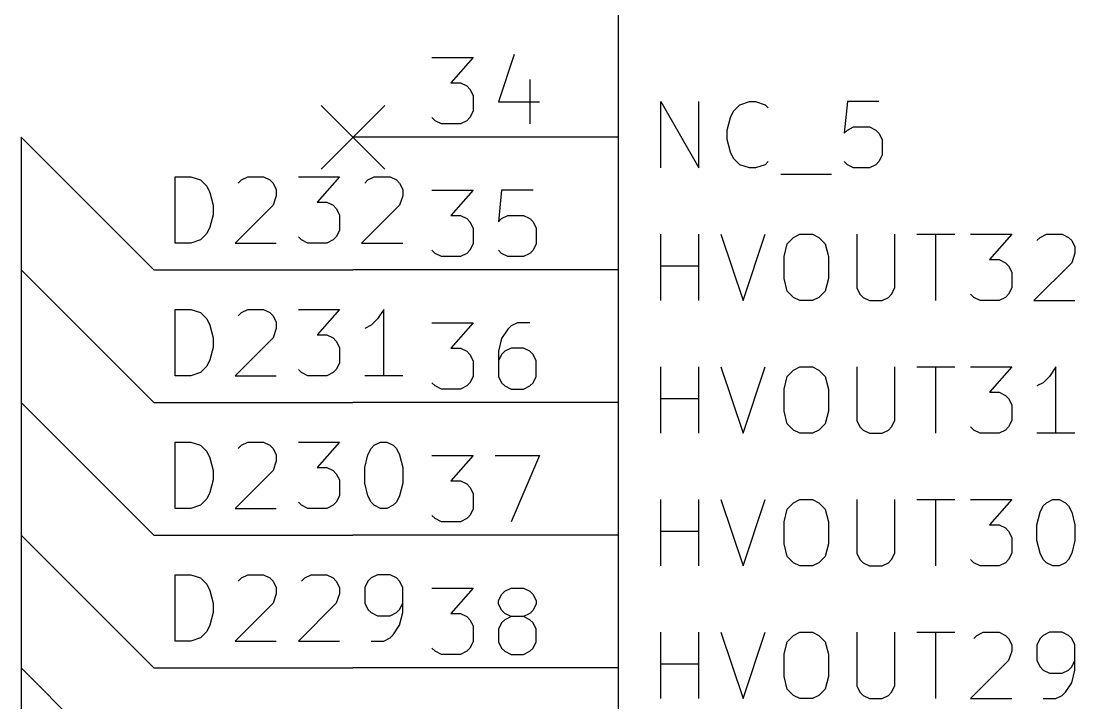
# Model space of a CAD drawing. Extents: x 0.4 to 11.3, y -7.9 to -0.4.
# Drawn here: x 3.8 to 4.594, y -6.326 to -5.812 of the extents above; entities that cross this region are included whole.
import ezdxf

# ---------------------------------------------------------------- set-up
doc = ezdxf.new("R2010")
doc.units = 0
doc.header["$MEASUREMENT"] = 0
for name, color, linetype in [('BLUE2', 5, 'CONTINUOUS'), ('CYAN2', 4, 'CONTINUOUS'), ('GRAY1', 251, 'CONTINUOUS'), ('GREEN3', 91, 'CONTINUOUS'), ('LYELLOW', 51, 'CONTINUOUS'), ('RED2', 1, 'CONTINUOUS'), ('RED3', 11, 'CONTINUOUS')]:
    doc.layers.add(name, color=color, linetype=linetype)

msp = doc.modelspace()

# ---------------------------------------------------------------- linework, layer by layer
at = {"layer": 'BLUE2', "linetype": 'CONTINUOUS'}
for p, q in [((4.026, -5.876), (4.074, -5.924)), ((4.074, -5.876), (4.026, -5.924)), ((3.8, -5.9), (3.8, -6)), ((3.8, -6), (3.8, -6.1)), ((3.8, -6.1), (3.8, -6.2)), ((3.8, -6.2), (3.8, -6.3)), ((3.8, -6.3), (3.8, -6.4))]:
    msp.add_line(p, q, dxfattribs=at)
at = {"layer": 'CYAN2', "linetype": 'CONTINUOUS'}
for p, q in [((4.2819, -5.92313), (4.2819, -5.87313)), ((4.2819, -5.87313), (4.31047, -5.92313)), ((4.2819, -5.92313), (4.2819, -5.87313)), ((4.2819, -5.87313), (4.31047, -5.92313)), ((4.31047, -5.92313), (4.31047, -5.87313)), ((4.31047, -5.92313), (4.31047, -5.87313)), ((4.34143, -5.87551), (4.34857, -5.87313)), ((4.34143, -5.87551), (4.34857, -5.87313)), ((4.34857, -5.87313), (4.35333, -5.87313)), ((4.34857, -5.87313), (4.35333, -5.87313)), ((4.35333, -5.87313), (4.36048, -5.87551)), ((4.35333, -5.87313), (4.36048, -5.87551)), ((4.42238, -5.87313), (4.42, -5.89694)), ((4.42238, -5.87313), (4.42, -5.89694)), ((4.44619, -5.87313), (4.42238, -5.87313)), ((4.44619, -5.87313), (4.42238, -5.87313)), ((4.33428, -5.88504), (4.33667, -5.88028)), ((4.33428, -5.88504), (4.33667, -5.88028)), ((4.33667, -5.88028), (4.34143, -5.87551)), ((4.33667, -5.88028), (4.34143, -5.87551)), ((4.36048, -5.87551), (4.36285, -5.87789)), ((4.36048, -5.87551), (4.36285, -5.87789)), ((4.33191, -5.89456), (4.33428, -5.88504)), ((4.33191, -5.89456), (4.33428, -5.88504)), ((4.33191, -5.9017), (4.33191, -5.89456)), ((4.33191, -5.9017), (4.33191, -5.89456)), ((4.42, -5.89694), (4.42238, -5.89456)), ((4.42, -5.89694), (4.42238, -5.89456)), ((4.42238, -5.89456), (4.42714, -5.89218)), ((4.42238, -5.89456), (4.42714, -5.89218)), ((4.42714, -5.89218), (4.43905, -5.89218)), ((4.42714, -5.89218), (4.43905, -5.89218)), ((4.43905, -5.89218), (4.44381, -5.89456)), ((4.43905, -5.89218), (4.44381, -5.89456)), ((4.44381, -5.89456), (4.44619, -5.89694)), ((4.44381, -5.89456), (4.44619, -5.89694)), ((4.44619, -5.89694), (4.44857, -5.9017)), ((4.44619, -5.89694), (4.44857, -5.9017)), ((4.33428, -5.91122), (4.33191, -5.9017)), ((4.33428, -5.91122), (4.33191, -5.9017)), ((4.44857, -5.9017), (4.44857, -5.91361)), ((4.44857, -5.9017), (4.44857, -5.91361)), ((4.33667, -5.91599), (4.33428, -5.91122)), ((4.33667, -5.91599), (4.33428, -5.91122)), ((4.44857, -5.91361), (4.44619, -5.91837)), ((4.44857, -5.91361), (4.44619, -5.91837)), ((4.34143, -5.92075), (4.33667, -5.91599)), ((4.34143, -5.92075), (4.33667, -5.91599)), ((4.34857, -5.92313), (4.34143, -5.92075)), ((4.34857, -5.92313), (4.34143, -5.92075)), ((4.36048, -5.92075), (4.35333, -5.92313)), ((4.36048, -5.92075), (4.35333, -5.92313)), ((4.36285, -5.91837), (4.36048, -5.92075)), ((4.36285, -5.91837), (4.36048, -5.92075)), ((4.42238, -5.92075), (4.42, -5.91837)), ((4.42238, -5.92075), (4.42, -5.91837)), ((4.42714, -5.92313), (4.42238, -5.92075)), ((4.42714, -5.92313), (4.42238, -5.92075)), ((4.44381, -5.92075), (4.43905, -5.92313)), ((4.44381, -5.92075), (4.43905, -5.92313)), ((4.44619, -5.91837), (4.44381, -5.92075)), ((4.44619, -5.91837), (4.44381, -5.92075)), ((4.35333, -5.92313), (4.34857, -5.92313)), ((4.35333, -5.92313), (4.34857, -5.92313)), ((4.37238, -5.92789), (4.41048, -5.92789)), ((4.37238, -5.92789), (4.41048, -5.92789)), ((4.43905, -5.92313), (4.42714, -5.92313)), ((4.43905, -5.92313), (4.42714, -5.92313)), ((4.2819, -6.02313), (4.2819, -5.97313)), ((4.2819, -6.02313), (4.2819, -5.97313)), ((4.31047, -6.02313), (4.31047, -5.97313)), ((4.31047, -6.02313), (4.31047, -5.97313)), ((4.32714, -5.97313), (4.34381, -6.02313)), ((4.32714, -5.97313), (4.34381, -6.02313)), ((4.34381, -6.02313), (4.36048, -5.97313)), ((4.34381, -6.02313), (4.36048, -5.97313)), ((4.37714, -5.98028), (4.38191, -5.97551)), ((4.37714, -5.98028), (4.38191, -5.97551)), ((4.38191, -5.97551), (4.38667, -5.97313)), ((4.38191, -5.97551), (4.38667, -5.97313)), ((4.38667, -5.97313), (4.39619, -5.97313)), ((4.38667, -5.97313), (4.39619, -5.97313)), ((4.39619, -5.97313), (4.40095, -5.97551)), ((4.39619, -5.97313), (4.40095, -5.97551)), ((4.40095, -5.97551), (4.40571, -5.98028)), ((4.40095, -5.97551), (4.40571, -5.98028)), ((4.42952, -5.97313), (4.42952, -6.01361)), ((4.42952, -5.97313), (4.42952, -6.01361)), ((4.45809, -6.01361), (4.45809, -5.97313)), ((4.45809, -6.01361), (4.45809, -5.97313)), ((4.47476, -5.97313), (4.50333, -5.97313)), ((4.47476, -5.97313), (4.50333, -5.97313)), ((4.48905, -6.02313), (4.48905, -5.97313)), ((4.48905, -6.02313), (4.48905, -5.97313)), ((4.51524, -5.97313), (4.54619, -5.97313)), ((4.51524, -5.97313), (4.54619, -5.97313)), ((4.54619, -5.97313), (4.52952, -5.99218)), ((4.54619, -5.97313), (4.52952, -5.99218)), ((4.56524, -5.97789), (4.56762, -5.97551)), ((4.56524, -5.97789), (4.56762, -5.97551)), ((4.56762, -5.97551), (4.57238, -5.97313)), ((4.56762, -5.97551), (4.57238, -5.97313)), ((4.57238, -5.97313), (4.58429, -5.97313)), ((4.57238, -5.97313), (4.58429, -5.97313)), ((4.58429, -5.97313), (4.58905, -5.97551)), ((4.58429, -5.97313), (4.58905, -5.97551)), ((4.58905, -5.97551), (4.59143, -5.97789)), ((4.58905, -5.97551), (4.59143, -5.97789)), ((4.37476, -5.9898), (4.37714, -5.98028)), ((4.37476, -5.9898), (4.37714, -5.98028)), ((4.40571, -5.98028), (4.40809, -5.9898)), ((4.40571, -5.98028), (4.40809, -5.9898)), ((4.59143, -5.97789), (4.59381, -5.98265)), ((4.59143, -5.97789), (4.59381, -5.98265)), ((4.59381, -5.98265), (4.59381, -5.98742)), ((4.59381, -5.98265), (4.59381, -5.98742)), ((4.37476, -6.00646), (4.37476, -5.9898)), ((4.37476, -6.00646), (4.37476, -5.9898)), ((4.40809, -5.9898), (4.40809, -6.00646)), ((4.40809, -5.9898), (4.40809, -6.00646)), ((4.52952, -5.99218), (4.53667, -5.99218)), ((4.52952, -5.99218), (4.53667, -5.99218)), ((4.53667, -5.99218), (4.54143, -5.99456)), ((4.53667, -5.99218), (4.54143, -5.99456)), ((4.59381, -5.98742), (4.59143, -5.99456)), ((4.59381, -5.98742), (4.59143, -5.99456)), ((4.2819, -5.99694), (4.31047, -5.99694)), ((4.2819, -5.99694), (4.31047, -5.99694)), ((4.54143, -5.99456), (4.54381, -5.99694)), ((4.54143, -5.99456), (4.54381, -5.99694)), ((4.54381, -5.99694), (4.54619, -6.0017)), ((4.54381, -5.99694), (4.54619, -6.0017)), ((4.59143, -5.99456), (4.56286, -6.02313)), ((4.59143, -5.99456), (4.56286, -6.02313)), ((4.37714, -6.01599), (4.37476, -6.00646)), ((4.37714, -6.01599), (4.37476, -6.00646)), ((4.40809, -6.00646), (4.40571, -6.01599)), ((4.40809, -6.00646), (4.40571, -6.01599)), ((4.54619, -6.0017), (4.54619, -6.01361)), ((4.54619, -6.0017), (4.54619, -6.01361)), ((4.38191, -6.02075), (4.37714, -6.01599)), ((4.38191, -6.02075), (4.37714, -6.01599)), ((4.40571, -6.01599), (4.40095, -6.02075)), ((4.40571, -6.01599), (4.40095, -6.02075)), ((4.42952, -6.01361), (4.43191, -6.01837)), ((4.42952, -6.01361), (4.43191, -6.01837)), ((4.45572, -6.01837), (4.45809, -6.01361)), ((4.45572, -6.01837), (4.45809, -6.01361)), ((4.54619, -6.01361), (4.54381, -6.01837)), ((4.54619, -6.01361), (4.54381, -6.01837)), ((4.38667, -6.02313), (4.38191, -6.02075)), ((4.38667, -6.02313), (4.38191, -6.02075)), ((4.39619, -6.02313), (4.38667, -6.02313)), ((4.39619, -6.02313), (4.38667, -6.02313)), ((4.40095, -6.02075), (4.39619, -6.02313)), ((4.40095, -6.02075), (4.39619, -6.02313)), ((4.43191, -6.01837), (4.43429, -6.02075)), ((4.43191, -6.01837), (4.43429, -6.02075)), ((4.43429, -6.02075), (4.43905, -6.02313)), ((4.43429, -6.02075), (4.43905, -6.02313)), ((4.43905, -6.02313), (4.44857, -6.02313)), ((4.43905, -6.02313), (4.44857, -6.02313)), ((4.44857, -6.02313), (4.45333, -6.02075)), ((4.44857, -6.02313), (4.45333, -6.02075)), ((4.45333, -6.02075), (4.45572, -6.01837)), ((4.45333, -6.02075), (4.45572, -6.01837)), ((4.51762, -6.02075), (4.51524, -6.01837)), ((4.51762, -6.02075), (4.51524, -6.01837)), ((4.52238, -6.02313), (4.51762, -6.02075)), ((4.52238, -6.02313), (4.51762, -6.02075)), ((4.53667, -6.02313), (4.52238, -6.02313)), ((4.53667, -6.02313), (4.52238, -6.02313)), ((4.54143, -6.02075), (4.53667, -6.02313)), ((4.54143, -6.02075), (4.53667, -6.02313)), ((4.54381, -6.01837), (4.54143, -6.02075)), ((4.54381, -6.01837), (4.54143, -6.02075)), ((4.56286, -6.02313), (4.59381, -6.02313)), ((4.56286, -6.02313), (4.59381, -6.02313)), ((4.2819, -6.12313), (4.2819, -6.07313)), ((4.2819, -6.12313), (4.2819, -6.07313)), ((4.31047, -6.12313), (4.31047, -6.07313)), ((4.31047, -6.12313), (4.31047, -6.07313)), ((4.32714, -6.07313), (4.34381, -6.12313)), ((4.32714, -6.07313), (4.34381, -6.12313)), ((4.34381, -6.12313), (4.36048, -6.07313)), ((4.34381, -6.12313), (4.36048, -6.07313)), ((4.37476, -6.0898), (4.37714, -6.08028)), ((4.37476, -6.0898), (4.37714, -6.08028)), ((4.37714, -6.08028), (4.38191, -6.07551)), ((4.37714, -6.08028), (4.38191, -6.07551)), ((4.38191, -6.07551), (4.38667, -6.07313)), ((4.38191, -6.07551), (4.38667, -6.07313)), ((4.38667, -6.07313), (4.39619, -6.07313)), ((4.38667, -6.07313), (4.39619, -6.07313)), ((4.39619, -6.07313), (4.40095, -6.07551)), ((4.39619, -6.07313), (4.40095, -6.07551)), ((4.40095, -6.07551), (4.40571, -6.08028)), ((4.40095, -6.07551), (4.40571, -6.08028)), ((4.40571, -6.08028), (4.40809, -6.0898)), ((4.40571, -6.08028), (4.40809, -6.0898)), ((4.42952, -6.07313), (4.42952, -6.11361)), ((4.42952, -6.07313), (4.42952, -6.11361)), ((4.45809, -6.11361), (4.45809, -6.07313)), ((4.45809, -6.11361), (4.45809, -6.07313)), ((4.47476, -6.07313), (4.50333, -6.07313)), ((4.47476, -6.07313), (4.50333, -6.07313)), ((4.48905, -6.12313), (4.48905, -6.07313)), ((4.48905, -6.12313), (4.48905, -6.07313)), ((4.51524, -6.07313), (4.54619, -6.07313)), ((4.51524, -6.07313), (4.54619, -6.07313)), ((4.54619, -6.07313), (4.52952, -6.09218)), ((4.54619, -6.07313), (4.52952, -6.09218)), ((4.57476, -6.08028), (4.57, -6.08504)), ((4.57476, -6.08028), (4.57, -6.08504)), ((4.57952, -6.07313), (4.57476, -6.08028)), ((4.57952, -6.07313), (4.57476, -6.08028)), ((4.57952, -6.12313), (4.57952, -6.07313)), ((4.57952, -6.12313), (4.57952, -6.07313)), ((4.57, -6.08504), (4.56524, -6.08742)), ((4.57, -6.08504), (4.56524, -6.08742)), ((4.37476, -6.10646), (4.37476, -6.0898)), ((4.37476, -6.10646), (4.37476, -6.0898)), ((4.40809, -6.0898), (4.40809, -6.10646)), ((4.40809, -6.0898), (4.40809, -6.10646)), ((4.52952, -6.09218), (4.53667, -6.09218)), ((4.52952, -6.09218), (4.53667, -6.09218)), ((4.53667, -6.09218), (4.54143, -6.09456)), ((4.53667, -6.09218), (4.54143, -6.09456)), ((4.54143, -6.09456), (4.54381, -6.09694)), ((4.54143, -6.09456), (4.54381, -6.09694)), ((4.2819, -6.09694), (4.31047, -6.09694)), ((4.2819, -6.09694), (4.31047, -6.09694)), ((4.54381, -6.09694), (4.54619, -6.1017)), ((4.54381, -6.09694), (4.54619, -6.1017)), ((4.54619, -6.1017), (4.54619, -6.11361)), ((4.54619, -6.1017), (4.54619, -6.11361)), ((4.37714, -6.11599), (4.37476, -6.10646)), ((4.37714, -6.11599), (4.37476, -6.10646)), ((4.40809, -6.10646), (4.40571, -6.11599)), ((4.40809, -6.10646), (4.40571, -6.11599)), ((4.38191, -6.12075), (4.37714, -6.11599)), ((4.38191, -6.12075), (4.37714, -6.11599)), ((4.40571, -6.11599), (4.40095, -6.12075)), ((4.40571, -6.11599), (4.40095, -6.12075)), ((4.42952, -6.11361), (4.43191, -6.11837)), ((4.42952, -6.11361), (4.43191, -6.11837)), ((4.43191, -6.11837), (4.43429, -6.12075)), ((4.43191, -6.11837), (4.43429, -6.12075)), ((4.45333, -6.12075), (4.45572, -6.11837)), ((4.45333, -6.12075), (4.45572, -6.11837)), ((4.45572, -6.11837), (4.45809, -6.11361)), ((4.45572, -6.11837), (4.45809, -6.11361)), ((4.51762, -6.12075), (4.51524, -6.11837)), ((4.51762, -6.12075), (4.51524, -6.11837)), ((4.54381, -6.11837), (4.54143, -6.12075)), ((4.54381, -6.11837), (4.54143, -6.12075)), ((4.54619, -6.11361), (4.54381, -6.11837)), ((4.54619, -6.11361), (4.54381, -6.11837)), ((4.38667, -6.12313), (4.38191, -6.12075)), ((4.38667, -6.12313), (4.38191, -6.12075)), ((4.39619, -6.12313), (4.38667, -6.12313)), ((4.39619, -6.12313), (4.38667, -6.12313)), ((4.40095, -6.12075), (4.39619, -6.12313)), ((4.40095, -6.12075), (4.39619, -6.12313)), ((4.43429, -6.12075), (4.43905, -6.12313)), ((4.43429, -6.12075), (4.43905, -6.12313)), ((4.43905, -6.12313), (4.44857, -6.12313)), ((4.43905, -6.12313), (4.44857, -6.12313)), ((4.44857, -6.12313), (4.45333, -6.12075)), ((4.44857, -6.12313), (4.45333, -6.12075)), ((4.52238, -6.12313), (4.51762, -6.12075)), ((4.52238, -6.12313), (4.51762, -6.12075)), ((4.53667, -6.12313), (4.52238, -6.12313)), ((4.53667, -6.12313), (4.52238, -6.12313)), ((4.54143, -6.12075), (4.53667, -6.12313)), ((4.54143, -6.12075), (4.53667, -6.12313)), ((4.59381, -6.12313), (4.56524, -6.12313)), ((4.59381, -6.12313), (4.56524, -6.12313)), ((4.2819, -6.22313), (4.2819, -6.17313)), ((4.2819, -6.22313), (4.2819, -6.17313)), ((4.31047, -6.22313), (4.31047, -6.17313)), ((4.31047, -6.22313), (4.31047, -6.17313)), ((4.32714, -6.17313), (4.34381, -6.22313)), ((4.32714, -6.17313), (4.34381, -6.22313)), ((4.34381, -6.22313), (4.36048, -6.17313)), ((4.34381, -6.22313), (4.36048, -6.17313)), ((4.37714, -6.18028), (4.38191, -6.17551)), ((4.37714, -6.18028), (4.38191, -6.17551)), ((4.38191, -6.17551), (4.38667, -6.17313)), ((4.38191, -6.17551), (4.38667, -6.17313)), ((4.38667, -6.17313), (4.39619, -6.17313)), ((4.38667, -6.17313), (4.39619, -6.17313)), ((4.39619, -6.17313), (4.40095, -6.17551)), ((4.39619, -6.17313), (4.40095, -6.17551)), ((4.40095, -6.17551), (4.40571, -6.18028)), ((4.40095, -6.17551), (4.40571, -6.18028)), ((4.42952, -6.17313), (4.42952, -6.21361)), ((4.42952, -6.17313), (4.42952, -6.21361)), ((4.45809, -6.21361), (4.45809, -6.17313)), ((4.45809, -6.21361), (4.45809, -6.17313)), ((4.47476, -6.17313), (4.50333, -6.17313)), ((4.47476, -6.17313), (4.50333, -6.17313)), ((4.48905, -6.22313), (4.48905, -6.17313)), ((4.48905, -6.22313), (4.48905, -6.17313)), ((4.51524, -6.17313), (4.54619, -6.17313)), ((4.51524, -6.17313), (4.54619, -6.17313)), ((4.54619, -6.17313), (4.52952, -6.19218)), ((4.54619, -6.17313), (4.52952, -6.19218)), ((4.57, -6.17789), (4.57238, -6.17551)), ((4.57, -6.17789), (4.57238, -6.17551)), ((4.57238, -6.17551), (4.57714, -6.17313)), ((4.57238, -6.17551), (4.57714, -6.17313)), ((4.57714, -6.17313), (4.58191, -6.17313)), ((4.57714, -6.17313), (4.58191, -6.17313)), ((4.58191, -6.17313), (4.58667, -6.17551)), ((4.58191, -6.17313), (4.58667, -6.17551)), ((4.58667, -6.17551), (4.58905, -6.17789)), ((4.58667, -6.17551), (4.58905, -6.17789)), ((4.37476, -6.1898), (4.37714, -6.18028)), ((4.37476, -6.1898), (4.37714, -6.18028)), ((4.40571, -6.18028), (4.40809, -6.1898)), ((4.40571, -6.18028), (4.40809, -6.1898)), ((4.56524, -6.19218), (4.56762, -6.18265)), ((4.56524, -6.19218), (4.56762, -6.18265)), ((4.56762, -6.18265), (4.57, -6.17789)), ((4.56762, -6.18265), (4.57, -6.17789)), ((4.58905, -6.17789), (4.59143, -6.18265)), ((4.58905, -6.17789), (4.59143, -6.18265)), ((4.59143, -6.18265), (4.59381, -6.19218)), ((4.59143, -6.18265), (4.59381, -6.19218)), ((4.37476, -6.20646), (4.37476, -6.1898)), ((4.37476, -6.20646), (4.37476, -6.1898)), ((4.40809, -6.1898), (4.40809, -6.20646)), ((4.40809, -6.1898), (4.40809, -6.20646)), ((4.2819, -6.19694), (4.31047, -6.19694)), ((4.2819, -6.19694), (4.31047, -6.19694)), ((4.52952, -6.19218), (4.53667, -6.19218)), ((4.52952, -6.19218), (4.53667, -6.19218)), ((4.53667, -6.19218), (4.54143, -6.19456)), ((4.53667, -6.19218), (4.54143, -6.19456)), ((4.54143, -6.19456), (4.54381, -6.19694)), ((4.54143, -6.19456), (4.54381, -6.19694)), ((4.54381, -6.19694), (4.54619, -6.2017)), ((4.54381, -6.19694), (4.54619, -6.2017)), ((4.56524, -6.20408), (4.56524, -6.19218)), ((4.56524, -6.20408), (4.56524, -6.19218)), ((4.59381, -6.19218), (4.59381, -6.20408)), ((4.59381, -6.19218), (4.59381, -6.20408)), ((4.37714, -6.21599), (4.37476, -6.20646)), ((4.37714, -6.21599), (4.37476, -6.20646)), ((4.40809, -6.20646), (4.40571, -6.21599)), ((4.40809, -6.20646), (4.40571, -6.21599)), ((4.54619, -6.2017), (4.54619, -6.21361)), ((4.54619, -6.2017), (4.54619, -6.21361)), ((4.56762, -6.21361), (4.56524, -6.20408)), ((4.56762, -6.21361), (4.56524, -6.20408)), ((4.59381, -6.20408), (4.59143, -6.21361)), ((4.59381, -6.20408), (4.59143, -6.21361)), ((4.42952, -6.21361), (4.43191, -6.21837)), ((4.42952, -6.21361), (4.43191, -6.21837)), ((4.45572, -6.21837), (4.45809, -6.21361)), ((4.45572, -6.21837), (4.45809, -6.21361)), ((4.54619, -6.21361), (4.54381, -6.21837)), ((4.54619, -6.21361), (4.54381, -6.21837)), ((4.57, -6.21837), (4.56762, -6.21361)), ((4.57, -6.21837), (4.56762, -6.21361)), ((4.59143, -6.21361), (4.58905, -6.21837)), ((4.59143, -6.21361), (4.58905, -6.21837)), ((4.38191, -6.22075), (4.37714, -6.21599)), ((4.38191, -6.22075), (4.37714, -6.21599)), ((4.38667, -6.22313), (4.38191, -6.22075)), ((4.38667, -6.22313), (4.38191, -6.22075)), ((4.39619, -6.22313), (4.38667, -6.22313)), ((4.39619, -6.22313), (4.38667, -6.22313)), ((4.40095, -6.22075), (4.39619, -6.22313)), ((4.40095, -6.22075), (4.39619, -6.22313)), ((4.40571, -6.21599), (4.40095, -6.22075)), ((4.40571, -6.21599), (4.40095, -6.22075)), ((4.43191, -6.21837), (4.43429, -6.22075)), ((4.43191, -6.21837), (4.43429, -6.22075)), ((4.43429, -6.22075), (4.43905, -6.22313)), ((4.43429, -6.22075), (4.43905, -6.22313)), ((4.43905, -6.22313), (4.44857, -6.22313)), ((4.43905, -6.22313), (4.44857, -6.22313)), ((4.44857, -6.22313), (4.45333, -6.22075)), ((4.44857, -6.22313), (4.45333, -6.22075)), ((4.45333, -6.22075), (4.45572, -6.21837)), ((4.45333, -6.22075), (4.45572, -6.21837)), ((4.51762, -6.22075), (4.51524, -6.21837)), ((4.51762, -6.22075), (4.51524, -6.21837)), ((4.52238, -6.22313), (4.51762, -6.22075)), ((4.52238, -6.22313), (4.51762, -6.22075)), ((4.53667, -6.22313), (4.52238, -6.22313)), ((4.53667, -6.22313), (4.52238, -6.22313)), ((4.54143, -6.22075), (4.53667, -6.22313)), ((4.54143, -6.22075), (4.53667, -6.22313)), ((4.54381, -6.21837), (4.54143, -6.22075)), ((4.54381, -6.21837), (4.54143, -6.22075)), ((4.57238, -6.22075), (4.57, -6.21837)), ((4.57238, -6.22075), (4.57, -6.21837)), ((4.57714, -6.22313), (4.57238, -6.22075)), ((4.57714, -6.22313), (4.57238, -6.22075)), ((4.58191, -6.22313), (4.57714, -6.22313)), ((4.58191, -6.22313), (4.57714, -6.22313)), ((4.58667, -6.22075), (4.58191, -6.22313)), ((4.58667, -6.22075), (4.58191, -6.22313)), ((4.58905, -6.21837), (4.58667, -6.22075)), ((4.58905, -6.21837), (4.58667, -6.22075)), ((4.2819, -6.32313), (4.2819, -6.27313)), ((4.2819, -6.32313), (4.2819, -6.27313)), ((4.31047, -6.32313), (4.31047, -6.27313)), ((4.31047, -6.32313), (4.31047, -6.27313)), ((4.32714, -6.27313), (4.34381, -6.32313)), ((4.32714, -6.27313), (4.34381, -6.32313)), ((4.34381, -6.32313), (4.36048, -6.27313)), ((4.34381, -6.32313), (4.36048, -6.27313)), ((4.37714, -6.28028), (4.38191, -6.27551)), ((4.37714, -6.28028), (4.38191, -6.27551)), ((4.38191, -6.27551), (4.38667, -6.27313)), ((4.38191, -6.27551), (4.38667, -6.27313)), ((4.38667, -6.27313), (4.39619, -6.27313)), ((4.38667, -6.27313), (4.39619, -6.27313)), ((4.39619, -6.27313), (4.40095, -6.27551)), ((4.39619, -6.27313), (4.40095, -6.27551)), ((4.40095, -6.27551), (4.40571, -6.28028)), ((4.40095, -6.27551), (4.40571, -6.28028)), ((4.42952, -6.27313), (4.42952, -6.31361)), ((4.42952, -6.27313), (4.42952, -6.31361)), ((4.45809, -6.31361), (4.45809, -6.27313)), ((4.45809, -6.31361), (4.45809, -6.27313)), ((4.47476, -6.27313), (4.50333, -6.27313)), ((4.47476, -6.27313), (4.50333, -6.27313)), ((4.48905, -6.32313), (4.48905, -6.27313)), ((4.48905, -6.32313), (4.48905, -6.27313)), ((4.51762, -6.27789), (4.52, -6.27551)), ((4.51762, -6.27789), (4.52, -6.27551)), ((4.52, -6.27551), (4.52476, -6.27313)), ((4.52, -6.27551), (4.52476, -6.27313)), ((4.52476, -6.27313), (4.53667, -6.27313)), ((4.52476, -6.27313), (4.53667, -6.27313)), ((4.53667, -6.27313), (4.54143, -6.27551)), ((4.53667, -6.27313), (4.54143, -6.27551)), ((4.54143, -6.27551), (4.54381, -6.27789)), ((4.54143, -6.27551), (4.54381, -6.27789)), ((4.54381, -6.27789), (4.54619, -6.28265)), ((4.54381, -6.27789), (4.54619, -6.28265)), ((4.56762, -6.27789), (4.56524, -6.28265)), ((4.56762, -6.27789), (4.56524, -6.28265)), ((4.57, -6.27551), (4.56762, -6.27789)), ((4.57, -6.27551), (4.56762, -6.27789)), ((4.57476, -6.27313), (4.57, -6.27551)), ((4.57476, -6.27313), (4.57, -6.27551)), ((4.58429, -6.27313), (4.57476, -6.27313)), ((4.58429, -6.27313), (4.57476, -6.27313)), ((4.58905, -6.27551), (4.58429, -6.27313)), ((4.58905, -6.27551), (4.58429, -6.27313)), ((4.59143, -6.27789), (4.58905, -6.27551)), ((4.59143, -6.27789), (4.58905, -6.27551)), ((4.59381, -6.28265), (4.59143, -6.27789)), ((4.59381, -6.28265), (4.59143, -6.27789)), ((4.37476, -6.2898), (4.37714, -6.28028)), ((4.37476, -6.2898), (4.37714, -6.28028)), ((4.40571, -6.28028), (4.40809, -6.2898)), ((4.40571, -6.28028), (4.40809, -6.2898)), ((4.54619, -6.28265), (4.54619, -6.28742)), ((4.54619, -6.28265), (4.54619, -6.28742)), ((4.56524, -6.28265), (4.56524, -6.29456)), ((4.56524, -6.28265), (4.56524, -6.29456)), ((4.59381, -6.3017), (4.59381, -6.28265)), ((4.59381, -6.3017), (4.59381, -6.28265)), ((4.37476, -6.30646), (4.37476, -6.2898)), ((4.37476, -6.30646), (4.37476, -6.2898)), ((4.40809, -6.2898), (4.40809, -6.30646)), ((4.40809, -6.2898), (4.40809, -6.30646)), ((4.54381, -6.29456), (4.51524, -6.32313)), ((4.54381, -6.29456), (4.51524, -6.32313)), ((4.54619, -6.28742), (4.54381, -6.29456)), ((4.54619, -6.28742), (4.54381, -6.29456)), ((4.56524, -6.29456), (4.56762, -6.29932)), ((4.56524, -6.29456), (4.56762, -6.29932)), ((4.59143, -6.29932), (4.59381, -6.29456)), ((4.59143, -6.29932), (4.59381, -6.29456)), ((4.2819, -6.29694), (4.31047, -6.29694)), ((4.2819, -6.29694), (4.31047, -6.29694)), ((4.56762, -6.29932), (4.57, -6.3017)), ((4.56762, -6.29932), (4.57, -6.3017)), ((4.57, -6.3017), (4.57476, -6.30408)), ((4.57, -6.3017), (4.57476, -6.30408)), ((4.58429, -6.30408), (4.58905, -6.3017)), ((4.58429, -6.30408), (4.58905, -6.3017)), ((4.58905, -6.3017), (4.59143, -6.29932)), ((4.58905, -6.3017), (4.59143, -6.29932)), ((4.59143, -6.31122), (4.59381, -6.3017)), ((4.59143, -6.31122), (4.59381, -6.3017)), ((4.37714, -6.31599), (4.37476, -6.30646)), ((4.37714, -6.31599), (4.37476, -6.30646)), ((4.40809, -6.30646), (4.40571, -6.31599)), ((4.40809, -6.30646), (4.40571, -6.31599)), ((4.57476, -6.30408), (4.58429, -6.30408)), ((4.57476, -6.30408), (4.58429, -6.30408)), ((4.38191, -6.32075), (4.37714, -6.31599)), ((4.38191, -6.32075), (4.37714, -6.31599)), ((4.40571, -6.31599), (4.40095, -6.32075)), ((4.40571, -6.31599), (4.40095, -6.32075)), ((4.42952, -6.31361), (4.43191, -6.31837)), ((4.42952, -6.31361), (4.43191, -6.31837)), ((4.43191, -6.31837), (4.43429, -6.32075)), ((4.43191, -6.31837), (4.43429, -6.32075)), ((4.45333, -6.32075), (4.45572, -6.31837)), ((4.45333, -6.32075), (4.45572, -6.31837)), ((4.45572, -6.31837), (4.45809, -6.31361)), ((4.45572, -6.31837), (4.45809, -6.31361)), ((4.58429, -6.32075), (4.58667, -6.31837)), ((4.58429, -6.32075), (4.58667, -6.31837)), ((4.58667, -6.31837), (4.59143, -6.31122)), ((4.58667, -6.31837), (4.59143, -6.31122)), ((4.38667, -6.32313), (4.38191, -6.32075)), ((4.38667, -6.32313), (4.38191, -6.32075)), ((4.39619, -6.32313), (4.38667, -6.32313)), ((4.39619, -6.32313), (4.38667, -6.32313)), ((4.40095, -6.32075), (4.39619, -6.32313)), ((4.40095, -6.32075), (4.39619, -6.32313)), ((4.43429, -6.32075), (4.43905, -6.32313)), ((4.43429, -6.32075), (4.43905, -6.32313)), ((4.43905, -6.32313), (4.44857, -6.32313)), ((4.43905, -6.32313), (4.44857, -6.32313)), ((4.44857, -6.32313), (4.45333, -6.32075)), ((4.44857, -6.32313), (4.45333, -6.32075)), ((4.51524, -6.32313), (4.54619, -6.32313)), ((4.51524, -6.32313), (4.54619, -6.32313)), ((4.57, -6.32313), (4.57952, -6.32313)), ((4.57, -6.32313), (4.57952, -6.32313)), ((4.57952, -6.32313), (4.58429, -6.32075)), ((4.57952, -6.32313), (4.58429, -6.32075))]:
    msp.add_line(p, q, dxfattribs=at)
at = {"layer": 'GRAY1', "linetype": 'CONTINUOUS'}
for p, q in [((3.91601, -5.9798), (3.91601, -5.9298)), ((3.91601, -5.9298), (3.92792, -5.9298)), ((3.92792, -5.9298), (3.93506, -5.93218)), ((3.93506, -5.93218), (3.93982, -5.93694)), ((3.93982, -5.93694), (3.9422, -5.9417)), ((3.96363, -5.93456), (3.96601, -5.93218)), ((3.96601, -5.93218), (3.97078, -5.9298)), ((3.97078, -5.9298), (3.98268, -5.9298)), ((3.98268, -5.9298), (3.98744, -5.93218)), ((3.98744, -5.93218), (3.98982, -5.93456)), ((3.98982, -5.93456), (3.9922, -5.93932)), ((4.00887, -5.9298), (4.03982, -5.9298)), ((4.03982, -5.9298), (4.02315, -5.94885)), ((4.05887, -5.93456), (4.06125, -5.93218)), ((4.06125, -5.93218), (4.06601, -5.9298)), ((4.06601, -5.9298), (4.07792, -5.9298)), ((4.07792, -5.9298), (4.08268, -5.93218)), ((4.08268, -5.93218), (4.08506, -5.93456)), ((4.08506, -5.93456), (4.08744, -5.93932)), ((3.9422, -5.9417), (3.94458, -5.95123)), ((3.9922, -5.94409), (3.98982, -5.95123)), ((3.9922, -5.93932), (3.9922, -5.94409)), ((4.08744, -5.94409), (4.08506, -5.95123)), ((4.08744, -5.93932), (4.08744, -5.94409)), ((3.94458, -5.95123), (3.94458, -5.95837)), ((3.98982, -5.95123), (3.96125, -5.9798)), ((4.02315, -5.94885), (4.0303, -5.94885)), ((4.0303, -5.94885), (4.03506, -5.95123)), ((4.03506, -5.95123), (4.03744, -5.95361)), ((4.08506, -5.95123), (4.05649, -5.9798)), ((3.94458, -5.95837), (3.9422, -5.96789)), ((4.03744, -5.95361), (4.03982, -5.95837)), ((4.03982, -5.95837), (4.03982, -5.97028)), ((3.9422, -5.96789), (3.93982, -5.97266)), ((3.93982, -5.97266), (3.93506, -5.97742)), ((4.01125, -5.97742), (4.00887, -5.97504)), ((4.03744, -5.97504), (4.03506, -5.97742)), ((4.03982, -5.97028), (4.03744, -5.97504)), ((3.92792, -5.9798), (3.91601, -5.9798)), ((3.93506, -5.97742), (3.92792, -5.9798)), ((3.96125, -5.9798), (3.9922, -5.9798)), ((4.01601, -5.9798), (4.01125, -5.97742)), ((4.0303, -5.9798), (4.01601, -5.9798)), ((4.03506, -5.97742), (4.0303, -5.9798)), ((4.05649, -5.9798), (4.08744, -5.9798)), ((3.91601, -6.0798), (3.91601, -6.0298)), ((3.91601, -6.0298), (3.92792, -6.0298)), ((3.92792, -6.0298), (3.93506, -6.03218)), ((3.93506, -6.03218), (3.93982, -6.03694)), ((3.96363, -6.03456), (3.96601, -6.03218)), ((3.96601, -6.03218), (3.97078, -6.0298)), ((3.97078, -6.0298), (3.98268, -6.0298)), ((3.98268, -6.0298), (3.98744, -6.03218)), ((3.98744, -6.03218), (3.98982, -6.03456)), ((4.00887, -6.0298), (4.03982, -6.0298)), ((4.03982, -6.0298), (4.02315, -6.04885)), ((4.07315, -6.0298), (4.06839, -6.03694)), ((4.07315, -6.0798), (4.07315, -6.0298)), ((3.93982, -6.03694), (3.9422, -6.0417)), ((3.98982, -6.03456), (3.9922, -6.03932)), ((3.9922, -6.03932), (3.9922, -6.04409)), ((4.06839, -6.03694), (4.06363, -6.0417)), ((3.9422, -6.0417), (3.94458, -6.05123)), ((3.9922, -6.04409), (3.98982, -6.05123)), ((4.06363, -6.0417), (4.05887, -6.04409)), ((3.94458, -6.05123), (3.94458, -6.05837)), ((3.98982, -6.05123), (3.96125, -6.0798)), ((4.02315, -6.04885), (4.0303, -6.04885)), ((4.0303, -6.04885), (4.03506, -6.05123)), ((4.03506, -6.05123), (4.03744, -6.05361)), ((4.03744, -6.05361), (4.03982, -6.05837)), ((3.94458, -6.05837), (3.9422, -6.06789)), ((4.03982, -6.05837), (4.03982, -6.07028)), ((3.9422, -6.06789), (3.93982, -6.07266)), ((4.03982, -6.07028), (4.03744, -6.07504)), ((3.92792, -6.0798), (3.91601, -6.0798)), ((3.93506, -6.07742), (3.92792, -6.0798)), ((3.93982, -6.07266), (3.93506, -6.07742)), ((3.96125, -6.0798), (3.9922, -6.0798)), ((4.01125, -6.07742), (4.00887, -6.07504)), ((4.01601, -6.0798), (4.01125, -6.07742)), ((4.0303, -6.0798), (4.01601, -6.0798)), ((4.03506, -6.07742), (4.0303, -6.0798)), ((4.03744, -6.07504), (4.03506, -6.07742)), ((4.08744, -6.0798), (4.05887, -6.0798)), ((3.91601, -6.1798), (3.91601, -6.1298)), ((3.91601, -6.1298), (3.92792, -6.1298)), ((3.92792, -6.1298), (3.93506, -6.13218)), ((3.93506, -6.13218), (3.93982, -6.13694)), ((3.96363, -6.13456), (3.96601, -6.13218)), ((3.96601, -6.13218), (3.97078, -6.1298)), ((3.97078, -6.1298), (3.98268, -6.1298)), ((3.98268, -6.1298), (3.98744, -6.13218)), ((3.98744, -6.13218), (3.98982, -6.13456)), ((3.98982, -6.13456), (3.9922, -6.13932)), ((4.00887, -6.1298), (4.03982, -6.1298)), ((4.03982, -6.1298), (4.02315, -6.14885)), ((4.06125, -6.13932), (4.06363, -6.13456)), ((4.06363, -6.13456), (4.06601, -6.13218)), ((4.06601, -6.13218), (4.07077, -6.1298)), ((4.07077, -6.1298), (4.07554, -6.1298)), ((4.07554, -6.1298), (4.0803, -6.13218)), ((4.0803, -6.13218), (4.08268, -6.13456)), ((4.08268, -6.13456), (4.08506, -6.13932)), ((3.93982, -6.13694), (3.9422, -6.1417)), ((3.9422, -6.1417), (3.94458, -6.15123)), ((3.9922, -6.14409), (3.98982, -6.15123)), ((3.9922, -6.13932), (3.9922, -6.14409)), ((4.05887, -6.14885), (4.06125, -6.13932)), ((4.08506, -6.13932), (4.08744, -6.14885)), ((3.94458, -6.15123), (3.94458, -6.15837)), ((3.98982, -6.15123), (3.96125, -6.1798)), ((4.02315, -6.14885), (4.0303, -6.14885)), ((4.0303, -6.14885), (4.03506, -6.15123)), ((4.03506, -6.15123), (4.03744, -6.15361)), ((4.05887, -6.16075), (4.05887, -6.14885)), ((4.08744, -6.14885), (4.08744, -6.16075)), ((3.94458, -6.15837), (3.9422, -6.16789)), ((4.03744, -6.15361), (4.03982, -6.15837)), ((4.03982, -6.15837), (4.03982, -6.17028)), ((3.9422, -6.16789), (3.93982, -6.17266)), ((4.06125, -6.17028), (4.05887, -6.16075)), ((4.08744, -6.16075), (4.08506, -6.17028)), ((3.93982, -6.17266), (3.93506, -6.17742)), ((4.01125, -6.17742), (4.00887, -6.17504)), ((4.03744, -6.17504), (4.03506, -6.17742)), ((4.03982, -6.17028), (4.03744, -6.17504)), ((4.06363, -6.17504), (4.06125, -6.17028)), ((4.06601, -6.17742), (4.06363, -6.17504)), ((4.08268, -6.17504), (4.0803, -6.17742)), ((4.08506, -6.17028), (4.08268, -6.17504)), ((3.92792, -6.1798), (3.91601, -6.1798)), ((3.93506, -6.17742), (3.92792, -6.1798)), ((3.96125, -6.1798), (3.9922, -6.1798)), ((4.01601, -6.1798), (4.01125, -6.17742)), ((4.0303, -6.1798), (4.01601, -6.1798)), ((4.03506, -6.17742), (4.0303, -6.1798)), ((4.07077, -6.1798), (4.06601, -6.17742)), ((4.07554, -6.1798), (4.07077, -6.1798)), ((4.0803, -6.17742), (4.07554, -6.1798)), ((3.91601, -6.2798), (3.91601, -6.2298)), ((3.91601, -6.2298), (3.92792, -6.2298)), ((3.92792, -6.2298), (3.93506, -6.23218)), ((3.96601, -6.23218), (3.97078, -6.2298)), ((3.97078, -6.2298), (3.98268, -6.2298)), ((3.98268, -6.2298), (3.98744, -6.23218)), ((4.01363, -6.23218), (4.01839, -6.2298)), ((4.01839, -6.2298), (4.0303, -6.2298)), ((4.0303, -6.2298), (4.03506, -6.23218)), ((4.06839, -6.2298), (4.06363, -6.23218)), ((4.07792, -6.2298), (4.06839, -6.2298)), ((4.08268, -6.23218), (4.07792, -6.2298)), ((3.93506, -6.23218), (3.93982, -6.23694)), ((3.93982, -6.23694), (3.9422, -6.2417)), ((3.96363, -6.23456), (3.96601, -6.23218)), ((3.98744, -6.23218), (3.98982, -6.23456)), ((3.98982, -6.23456), (3.9922, -6.23932)), ((3.9922, -6.23932), (3.9922, -6.24409)), ((4.01125, -6.23456), (4.01363, -6.23218)), ((4.03506, -6.23218), (4.03744, -6.23456)), ((4.03744, -6.23456), (4.03982, -6.23932)), ((4.03982, -6.23932), (4.03982, -6.24409)), ((4.06125, -6.23456), (4.05887, -6.23932)), ((4.05887, -6.23932), (4.05887, -6.25123)), ((4.06363, -6.23218), (4.06125, -6.23456)), ((4.08506, -6.23456), (4.08268, -6.23218)), ((4.08744, -6.23932), (4.08506, -6.23456)), ((4.08744, -6.25837), (4.08744, -6.23932)), ((3.9422, -6.2417), (3.94458, -6.25123)), ((3.9922, -6.24409), (3.98982, -6.25123)), ((4.03982, -6.24409), (4.03744, -6.25123)), ((3.94458, -6.25123), (3.94458, -6.25837)), ((3.98982, -6.25123), (3.96125, -6.2798)), ((4.03744, -6.25123), (4.00887, -6.2798)), ((4.05887, -6.25123), (4.06125, -6.25599)), ((4.08506, -6.25599), (4.08744, -6.25123)), ((3.94458, -6.25837), (3.9422, -6.26789)), ((4.06125, -6.25599), (4.06363, -6.25837)), ((4.06363, -6.25837), (4.06839, -6.26075)), ((4.06839, -6.26075), (4.07792, -6.26075)), ((4.07792, -6.26075), (4.08268, -6.25837)), ((4.08268, -6.25837), (4.08506, -6.25599)), ((4.08506, -6.26789), (4.08744, -6.25837)), ((3.9422, -6.26789), (3.93982, -6.27266)), ((4.0803, -6.27504), (4.08506, -6.26789)), ((3.93506, -6.27742), (3.92792, -6.2798)), ((3.93982, -6.27266), (3.93506, -6.27742)), ((4.07315, -6.2798), (4.07792, -6.27742)), ((4.07792, -6.27742), (4.0803, -6.27504)), ((3.92792, -6.2798), (3.91601, -6.2798)), ((3.96125, -6.2798), (3.9922, -6.2798)), ((4.00887, -6.2798), (4.03982, -6.2798)), ((4.06363, -6.2798), (4.07315, -6.2798))]:
    msp.add_line(p, q, dxfattribs=at)
at = {"layer": 'GREEN3', "linetype": 'CONTINUOUS'}
for p, q in [((3.8, -5.9), (3.9, -6)), ((3.8, -6), (3.9, -6.1)), ((3.9, -6), (4.05, -6)), ((3.8, -6.1), (3.9, -6.2)), ((3.9, -6.1), (4.05, -6.1)), ((3.8, -6.2), (3.9, -6.3)), ((3.9, -6.2), (4.05, -6.2)), ((3.8, -6.3), (3.9, -6.4)), ((3.9, -6.3), (4.05, -6.3))]:
    msp.add_line(p, q, dxfattribs=at)
at = {"layer": 'LYELLOW', "linetype": 'CONTINUOUS'}
msp.add_line((4.25, -7), (4.25, -5.8), dxfattribs=at)
at = {"layer": 'RED2', "linetype": 'CONTINUOUS'}
for p, q in [((4.25, -7), (4.25, -5.8)), ((4.25, -5.9), (4.05, -5.9)), ((4.25, -5.9), (4.05, -5.9)), ((4.25, -6), (4.05, -6)), ((4.25, -6), (4.05, -6)), ((4.25, -6.1), (4.05, -6.1)), ((4.25, -6.1), (4.05, -6.1)), ((4.25, -6.2), (4.05, -6.2)), ((4.25, -6.2), (4.05, -6.2)), ((4.25, -6.3), (4.05, -6.3)), ((4.25, -6.3), (4.05, -6.3))]:
    msp.add_line(p, q, dxfattribs=at)
at = {"layer": 'RED3', "linetype": 'CONTINUOUS'}
for p, q in [((4.10952, -5.83988), (4.14048, -5.83988)), ((4.10952, -5.83988), (4.14048, -5.83988)), ((4.14048, -5.83988), (4.12381, -5.85893)), ((4.14048, -5.83988), (4.12381, -5.85893)), ((4.17143, -5.8375), (4.15952, -5.87321)), ((4.17143, -5.8375), (4.15952, -5.87321)), ((4.18333, -5.85655), (4.18333, -5.88988)), ((4.18333, -5.85655), (4.18333, -5.88988)), ((4.12381, -5.85893), (4.13095, -5.85893)), ((4.12381, -5.85893), (4.13095, -5.85893)), ((4.13095, -5.85893), (4.13571, -5.86131)), ((4.13095, -5.85893), (4.13571, -5.86131)), ((4.13571, -5.86131), (4.13809, -5.86369)), ((4.13571, -5.86131), (4.13809, -5.86369)), ((4.13809, -5.86369), (4.14048, -5.86845)), ((4.13809, -5.86369), (4.14048, -5.86845)), ((4.14048, -5.86845), (4.14048, -5.88035)), ((4.14048, -5.86845), (4.14048, -5.88035)), ((4.15952, -5.87321), (4.19047, -5.87321)), ((4.15952, -5.87321), (4.19047, -5.87321)), ((4.14048, -5.88035), (4.13809, -5.88512)), ((4.14048, -5.88035), (4.13809, -5.88512)), ((4.11191, -5.8875), (4.10952, -5.88512)), ((4.11191, -5.8875), (4.10952, -5.88512)), ((4.11667, -5.88988), (4.11191, -5.8875)), ((4.11667, -5.88988), (4.11191, -5.8875)), ((4.13095, -5.88988), (4.11667, -5.88988)), ((4.13095, -5.88988), (4.11667, -5.88988)), ((4.13571, -5.8875), (4.13095, -5.88988)), ((4.13571, -5.8875), (4.13095, -5.88988)), ((4.13809, -5.88512), (4.13571, -5.8875)), ((4.13809, -5.88512), (4.13571, -5.8875)), ((4.10952, -5.93988), (4.14048, -5.93988)), ((4.10952, -5.93988), (4.14048, -5.93988)), ((4.14048, -5.93988), (4.12381, -5.95893)), ((4.14048, -5.93988), (4.12381, -5.95893)), ((4.1619, -5.93988), (4.15952, -5.96369)), ((4.1619, -5.93988), (4.15952, -5.96369)), ((4.18571, -5.93988), (4.1619, -5.93988)), ((4.18571, -5.93988), (4.1619, -5.93988)), ((4.12381, -5.95893), (4.13095, -5.95893)), ((4.12381, -5.95893), (4.13095, -5.95893)), ((4.13095, -5.95893), (4.13571, -5.96131)), ((4.13095, -5.95893), (4.13571, -5.96131)), ((4.13571, -5.96131), (4.13809, -5.96369)), ((4.13571, -5.96131), (4.13809, -5.96369)), ((4.15952, -5.96369), (4.1619, -5.96131)), ((4.15952, -5.96369), (4.1619, -5.96131)), ((4.1619, -5.96131), (4.16667, -5.95893)), ((4.1619, -5.96131), (4.16667, -5.95893)), ((4.16667, -5.95893), (4.17857, -5.95893)), ((4.16667, -5.95893), (4.17857, -5.95893)), ((4.17857, -5.95893), (4.18333, -5.96131)), ((4.17857, -5.95893), (4.18333, -5.96131)), ((4.18333, -5.96131), (4.18571, -5.96369)), ((4.18333, -5.96131), (4.18571, -5.96369)), ((4.13809, -5.96369), (4.14048, -5.96845)), ((4.13809, -5.96369), (4.14048, -5.96845)), ((4.14048, -5.96845), (4.14048, -5.98035)), ((4.14048, -5.96845), (4.14048, -5.98035)), ((4.18571, -5.96369), (4.18809, -5.96845)), ((4.18571, -5.96369), (4.18809, -5.96845)), ((4.18809, -5.96845), (4.18809, -5.98035)), ((4.18809, -5.96845), (4.18809, -5.98035)), ((4.11191, -5.9875), (4.10952, -5.98512)), ((4.11191, -5.9875), (4.10952, -5.98512)), ((4.13809, -5.98512), (4.13571, -5.9875)), ((4.13809, -5.98512), (4.13571, -5.9875)), ((4.14048, -5.98035), (4.13809, -5.98512)), ((4.14048, -5.98035), (4.13809, -5.98512)), ((4.1619, -5.9875), (4.15952, -5.98512)), ((4.1619, -5.9875), (4.15952, -5.98512)), ((4.18571, -5.98512), (4.18333, -5.9875)), ((4.18571, -5.98512), (4.18333, -5.9875)), ((4.18809, -5.98035), (4.18571, -5.98512)), ((4.18809, -5.98035), (4.18571, -5.98512)), ((4.11667, -5.98988), (4.11191, -5.9875)), ((4.11667, -5.98988), (4.11191, -5.9875)), ((4.13095, -5.98988), (4.11667, -5.98988)), ((4.13095, -5.98988), (4.11667, -5.98988)), ((4.13571, -5.9875), (4.13095, -5.98988)), ((4.13571, -5.9875), (4.13095, -5.98988)), ((4.16667, -5.98988), (4.1619, -5.9875)), ((4.16667, -5.98988), (4.1619, -5.9875)), ((4.17857, -5.98988), (4.16667, -5.98988)), ((4.17857, -5.98988), (4.16667, -5.98988)), ((4.18333, -5.9875), (4.17857, -5.98988)), ((4.18333, -5.9875), (4.17857, -5.98988)), ((4.10952, -6.03988), (4.14048, -6.03988)), ((4.10952, -6.03988), (4.14048, -6.03988)), ((4.14048, -6.03988), (4.12381, -6.05893)), ((4.14048, -6.03988), (4.12381, -6.05893)), ((4.17381, -6.03988), (4.16905, -6.04226)), ((4.17381, -6.03988), (4.16905, -6.04226)), ((4.18333, -6.03988), (4.17381, -6.03988)), ((4.18333, -6.03988), (4.17381, -6.03988)), ((4.16667, -6.04464), (4.1619, -6.05178)), ((4.16667, -6.04464), (4.1619, -6.05178)), ((4.16905, -6.04226), (4.16667, -6.04464)), ((4.16905, -6.04226), (4.16667, -6.04464)), ((4.1619, -6.05178), (4.15952, -6.06131)), ((4.1619, -6.05178), (4.15952, -6.06131)), ((4.12381, -6.05893), (4.13095, -6.05893)), ((4.12381, -6.05893), (4.13095, -6.05893)), ((4.13095, -6.05893), (4.13571, -6.06131)), ((4.13095, -6.05893), (4.13571, -6.06131)), ((4.13571, -6.06131), (4.13809, -6.06369)), ((4.13571, -6.06131), (4.13809, -6.06369)), ((4.13809, -6.06369), (4.14048, -6.06845)), ((4.13809, -6.06369), (4.14048, -6.06845)), ((4.15952, -6.06131), (4.15952, -6.08035)), ((4.15952, -6.06131), (4.15952, -6.08035)), ((4.1619, -6.06369), (4.15952, -6.06845)), ((4.1619, -6.06369), (4.15952, -6.06845)), ((4.16428, -6.06131), (4.1619, -6.06369)), ((4.16428, -6.06131), (4.1619, -6.06369)), ((4.16905, -6.05893), (4.16428, -6.06131)), ((4.16905, -6.05893), (4.16428, -6.06131)), ((4.17857, -6.05893), (4.16905, -6.05893)), ((4.17857, -6.05893), (4.16905, -6.05893)), ((4.18333, -6.06131), (4.17857, -6.05893)), ((4.18333, -6.06131), (4.17857, -6.05893)), ((4.18571, -6.06369), (4.18333, -6.06131)), ((4.18571, -6.06369), (4.18333, -6.06131)), ((4.18809, -6.06845), (4.18571, -6.06369)), ((4.18809, -6.06845), (4.18571, -6.06369)), ((4.14048, -6.06845), (4.14048, -6.08035)), ((4.14048, -6.06845), (4.14048, -6.08035)), ((4.18809, -6.08035), (4.18809, -6.06845)), ((4.18809, -6.08035), (4.18809, -6.06845)), ((4.14048, -6.08035), (4.13809, -6.08512)), ((4.14048, -6.08035), (4.13809, -6.08512)), ((4.15952, -6.08035), (4.1619, -6.08512)), ((4.15952, -6.08035), (4.1619, -6.08512)), ((4.18571, -6.08512), (4.18809, -6.08035)), ((4.18571, -6.08512), (4.18809, -6.08035)), ((4.11191, -6.0875), (4.10952, -6.08512)), ((4.11191, -6.0875), (4.10952, -6.08512)), ((4.11667, -6.08988), (4.11191, -6.0875)), ((4.11667, -6.08988), (4.11191, -6.0875)), ((4.13571, -6.0875), (4.13095, -6.08988)), ((4.13571, -6.0875), (4.13095, -6.08988)), ((4.13809, -6.08512), (4.13571, -6.0875)), ((4.13809, -6.08512), (4.13571, -6.0875)), ((4.1619, -6.08512), (4.16428, -6.0875)), ((4.1619, -6.08512), (4.16428, -6.0875)), ((4.16428, -6.0875), (4.16905, -6.08988)), ((4.16428, -6.0875), (4.16905, -6.08988)), ((4.17857, -6.08988), (4.18333, -6.0875)), ((4.17857, -6.08988), (4.18333, -6.0875)), ((4.18333, -6.0875), (4.18571, -6.08512)), ((4.18333, -6.0875), (4.18571, -6.08512)), ((4.13095, -6.08988), (4.11667, -6.08988)), ((4.13095, -6.08988), (4.11667, -6.08988)), ((4.16905, -6.08988), (4.17857, -6.08988)), ((4.16905, -6.08988), (4.17857, -6.08988)), ((4.10952, -6.13988), (4.14048, -6.13988)), ((4.10952, -6.13988), (4.14048, -6.13988)), ((4.14048, -6.13988), (4.12381, -6.15893)), ((4.14048, -6.13988), (4.12381, -6.15893)), ((4.15714, -6.13988), (4.19047, -6.13988)), ((4.15714, -6.13988), (4.19047, -6.13988)), ((4.19047, -6.13988), (4.16905, -6.18988)), ((4.19047, -6.13988), (4.16905, -6.18988)), ((4.12381, -6.15893), (4.13095, -6.15893)), ((4.12381, -6.15893), (4.13095, -6.15893)), ((4.13095, -6.15893), (4.13571, -6.16131)), ((4.13095, -6.15893), (4.13571, -6.16131)), ((4.13571, -6.16131), (4.13809, -6.16369)), ((4.13571, -6.16131), (4.13809, -6.16369)), ((4.13809, -6.16369), (4.14048, -6.16845)), ((4.13809, -6.16369), (4.14048, -6.16845)), ((4.14048, -6.16845), (4.14048, -6.18035)), ((4.14048, -6.16845), (4.14048, -6.18035)), ((4.14048, -6.18035), (4.13809, -6.18512)), ((4.14048, -6.18035), (4.13809, -6.18512)), ((4.11191, -6.1875), (4.10952, -6.18512)), ((4.11191, -6.1875), (4.10952, -6.18512)), ((4.11667, -6.18988), (4.11191, -6.1875)), ((4.11667, -6.18988), (4.11191, -6.1875)), ((4.13095, -6.18988), (4.11667, -6.18988)), ((4.13095, -6.18988), (4.11667, -6.18988)), ((4.13571, -6.1875), (4.13095, -6.18988)), ((4.13571, -6.1875), (4.13095, -6.18988)), ((4.13809, -6.18512), (4.13571, -6.1875)), ((4.13809, -6.18512), (4.13571, -6.1875)), ((4.10952, -6.23988), (4.14048, -6.23988)), ((4.10952, -6.23988), (4.14048, -6.23988)), ((4.14048, -6.23988), (4.12381, -6.25893)), ((4.14048, -6.23988), (4.12381, -6.25893)), ((4.15952, -6.2494), (4.1619, -6.24464)), ((4.15952, -6.2494), (4.1619, -6.24464)), ((4.1619, -6.24464), (4.16428, -6.24226)), ((4.1619, -6.24464), (4.16428, -6.24226)), ((4.16428, -6.24226), (4.16905, -6.23988)), ((4.16428, -6.24226), (4.16905, -6.23988)), ((4.16905, -6.23988), (4.17857, -6.23988)), ((4.16905, -6.23988), (4.17857, -6.23988)), ((4.17857, -6.23988), (4.18333, -6.24226)), ((4.17857, -6.23988), (4.18333, -6.24226)), ((4.18333, -6.24226), (4.18571, -6.24464)), ((4.18333, -6.24226), (4.18571, -6.24464)), ((4.18571, -6.24464), (4.18809, -6.2494)), ((4.18571, -6.24464), (4.18809, -6.2494)), ((4.15952, -6.25178), (4.15952, -6.2494)), ((4.15952, -6.25178), (4.15952, -6.2494)), ((4.1619, -6.25655), (4.15952, -6.25178)), ((4.1619, -6.25655), (4.15952, -6.25178)), ((4.18809, -6.25178), (4.18571, -6.25655)), ((4.18809, -6.25178), (4.18571, -6.25655)), ((4.18809, -6.2494), (4.18809, -6.25178)), ((4.18809, -6.2494), (4.18809, -6.25178)), ((4.12381, -6.25893), (4.13095, -6.25893)), ((4.12381, -6.25893), (4.13095, -6.25893)), ((4.13095, -6.25893), (4.13571, -6.26131)), ((4.13095, -6.25893), (4.13571, -6.26131)), ((4.13571, -6.26131), (4.13809, -6.26369)), ((4.13571, -6.26131), (4.13809, -6.26369)), ((4.16428, -6.25893), (4.1619, -6.25655)), ((4.16428, -6.25893), (4.1619, -6.25655)), ((4.16905, -6.26131), (4.16428, -6.25893)), ((4.16905, -6.26131), (4.16428, -6.25893)), ((4.16905, -6.26131), (4.16428, -6.26369)), ((4.16905, -6.26131), (4.16428, -6.26369)), ((4.17857, -6.26131), (4.16905, -6.26131)), ((4.17857, -6.26131), (4.16905, -6.26131)), ((4.18333, -6.25893), (4.17857, -6.26131)), ((4.18333, -6.25893), (4.17857, -6.26131)), ((4.18333, -6.26369), (4.17857, -6.26131)), ((4.18333, -6.26369), (4.17857, -6.26131)), ((4.18571, -6.25655), (4.18333, -6.25893)), ((4.18571, -6.25655), (4.18333, -6.25893)), ((4.13809, -6.26369), (4.14048, -6.26845)), ((4.13809, -6.26369), (4.14048, -6.26845)), ((4.14048, -6.26845), (4.14048, -6.28035)), ((4.14048, -6.26845), (4.14048, -6.28035)), ((4.1619, -6.26607), (4.15952, -6.27083)), ((4.1619, -6.26607), (4.15952, -6.27083)), ((4.15952, -6.27083), (4.15952, -6.28035)), ((4.15952, -6.27083), (4.15952, -6.28035)), ((4.16428, -6.26369), (4.1619, -6.26607)), ((4.16428, -6.26369), (4.1619, -6.26607)), ((4.18571, -6.26607), (4.18333, -6.26369)), ((4.18571, -6.26607), (4.18333, -6.26369)), ((4.18809, -6.27083), (4.18571, -6.26607)), ((4.18809, -6.27083), (4.18571, -6.26607)), ((4.18809, -6.28035), (4.18809, -6.27083)), ((4.18809, -6.28035), (4.18809, -6.27083)), ((4.11191, -6.2875), (4.10952, -6.28512)), ((4.11191, -6.2875), (4.10952, -6.28512)), ((4.13809, -6.28512), (4.13571, -6.2875)), ((4.13809, -6.28512), (4.13571, -6.2875)), ((4.14048, -6.28035), (4.13809, -6.28512)), ((4.14048, -6.28035), (4.13809, -6.28512)), ((4.15952, -6.28035), (4.1619, -6.28512)), ((4.15952, -6.28035), (4.1619, -6.28512)), ((4.1619, -6.28512), (4.16428, -6.2875)), ((4.1619, -6.28512), (4.16428, -6.2875)), ((4.18333, -6.2875), (4.18571, -6.28512)), ((4.18333, -6.2875), (4.18571, -6.28512)), ((4.18571, -6.28512), (4.18809, -6.28035)), ((4.18571, -6.28512), (4.18809, -6.28035)), ((4.11667, -6.28988), (4.11191, -6.2875)), ((4.11667, -6.28988), (4.11191, -6.2875)), ((4.13095, -6.28988), (4.11667, -6.28988)), ((4.13095, -6.28988), (4.11667, -6.28988)), ((4.13571, -6.2875), (4.13095, -6.28988)), ((4.13571, -6.2875), (4.13095, -6.28988)), ((4.16428, -6.2875), (4.16905, -6.28988)), ((4.16428, -6.2875), (4.16905, -6.28988)), ((4.16905, -6.28988), (4.17857, -6.28988)), ((4.16905, -6.28988), (4.17857, -6.28988)), ((4.17857, -6.28988), (4.18333, -6.2875)), ((4.17857, -6.28988), (4.18333, -6.2875))]:
    msp.add_line(p, q, dxfattribs=at)

doc.saveas('drawing.dxf')
